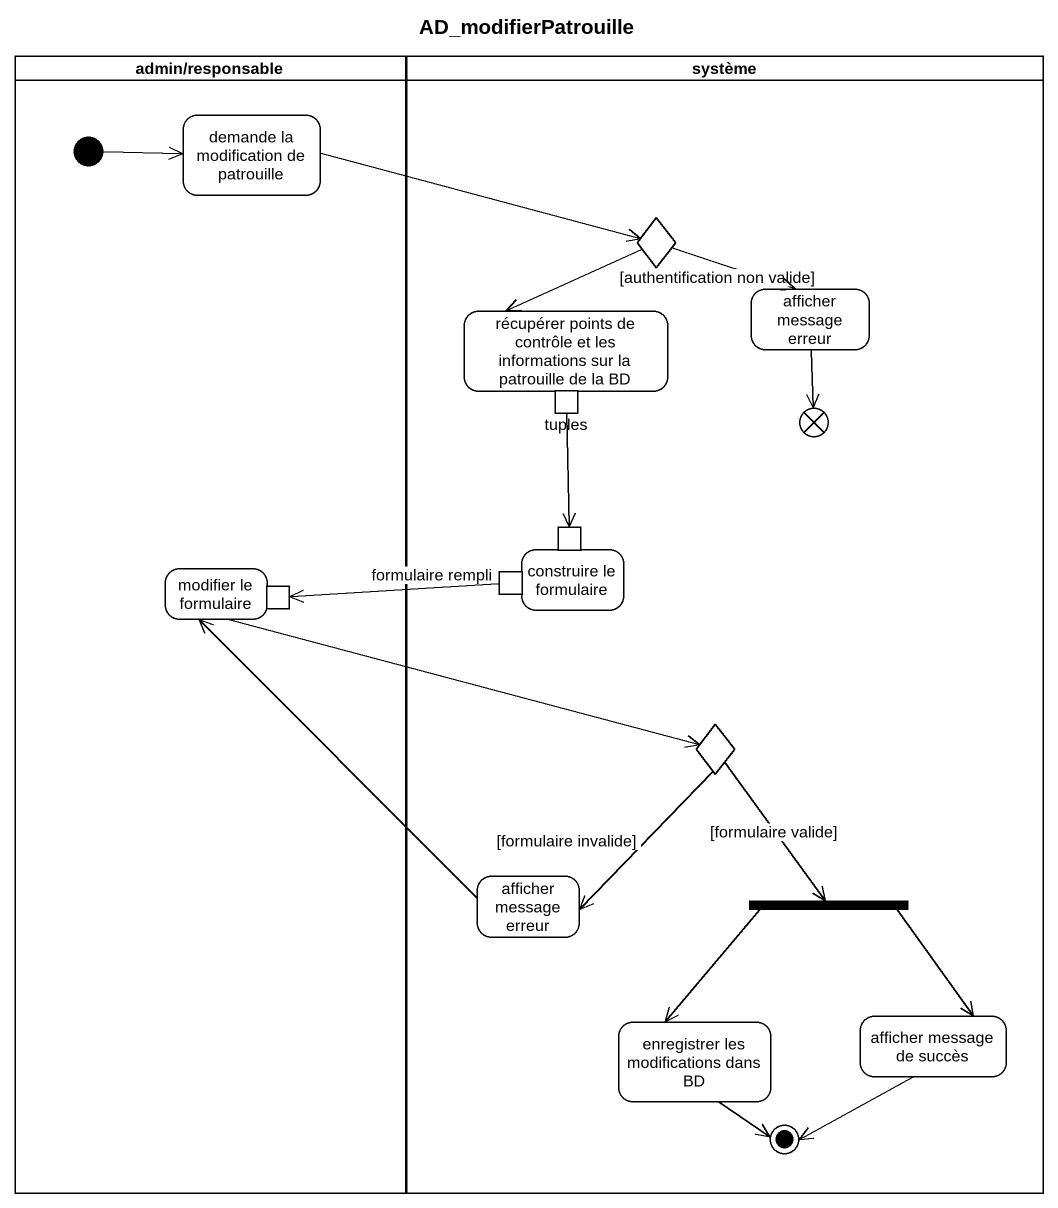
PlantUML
@startuml
title AD_modifierPatrouille
hide empty description
state "admin/responsable" as admin_responsable <<partition>> #FFFFFF {
  state "demande la modification de patrouille" as demande_la_modification_de #FFFFFF
  state "modifier le formulaire" as modifier_le_formulaire #FFFFFF {
    state pin2 <<inputPin>> #FFFFFF
  }
  [*] -right-> demande_la_modification_de
}
state système <<partition>> #FFFFFF {
  state choice1 <<choice>> #FFFFFF
  state "afficher message erreur" as afficher_message_erreur #FFFFFF
  state "récupérer points de contrôle et les informations sur la patrouille de la BD" as récupérer_points_de #FFFFFF {
    state tuples <<outputPin>> #FFFFFF
  }
  state flowfinal1 <<end>> #FFFFFF
  state "construire le formulaire" as construire_le_formulaire #FFFFFF {
    state "formulaire rempli" as formulaire_rempli <<outputPin>> #FFFFFF
    state pin1 <<inputPin>> #FFFFFF
  }
  state choice2 <<choice>> #FFFFFF
  state "afficher message erreur" as afficher_message_erreur_2 #FFFFFF
  state fork1 <<fork>> #FFFFFF
  state "enregistrer les modifications dans BD" as enregistrer_les #FFFFFF
  state "afficher message de succès" as afficher_message_de_succès #FFFFFF
  enregistrer_les --> [*]
  afficher_message_de_succès --> [*]
}
demande_la_modification_de -right-> choice1
choice1 -right-> afficher_message_erreur : [authentification non valide]
choice1 --> récupérer_points_de
afficher_message_erreur --> flowfinal1
tuples --> pin1
modifier_le_formulaire -right-> choice2
formulaire_rempli -left-> pin2
choice2 --> afficher_message_erreur_2 : [formulaire invalide]
choice2 --> fork1 : [formulaire valide]
afficher_message_erreur_2 -up-> modifier_le_formulaire
fork1 --> enregistrer_les
fork1 --> afficher_message_de_succès
@enduml
